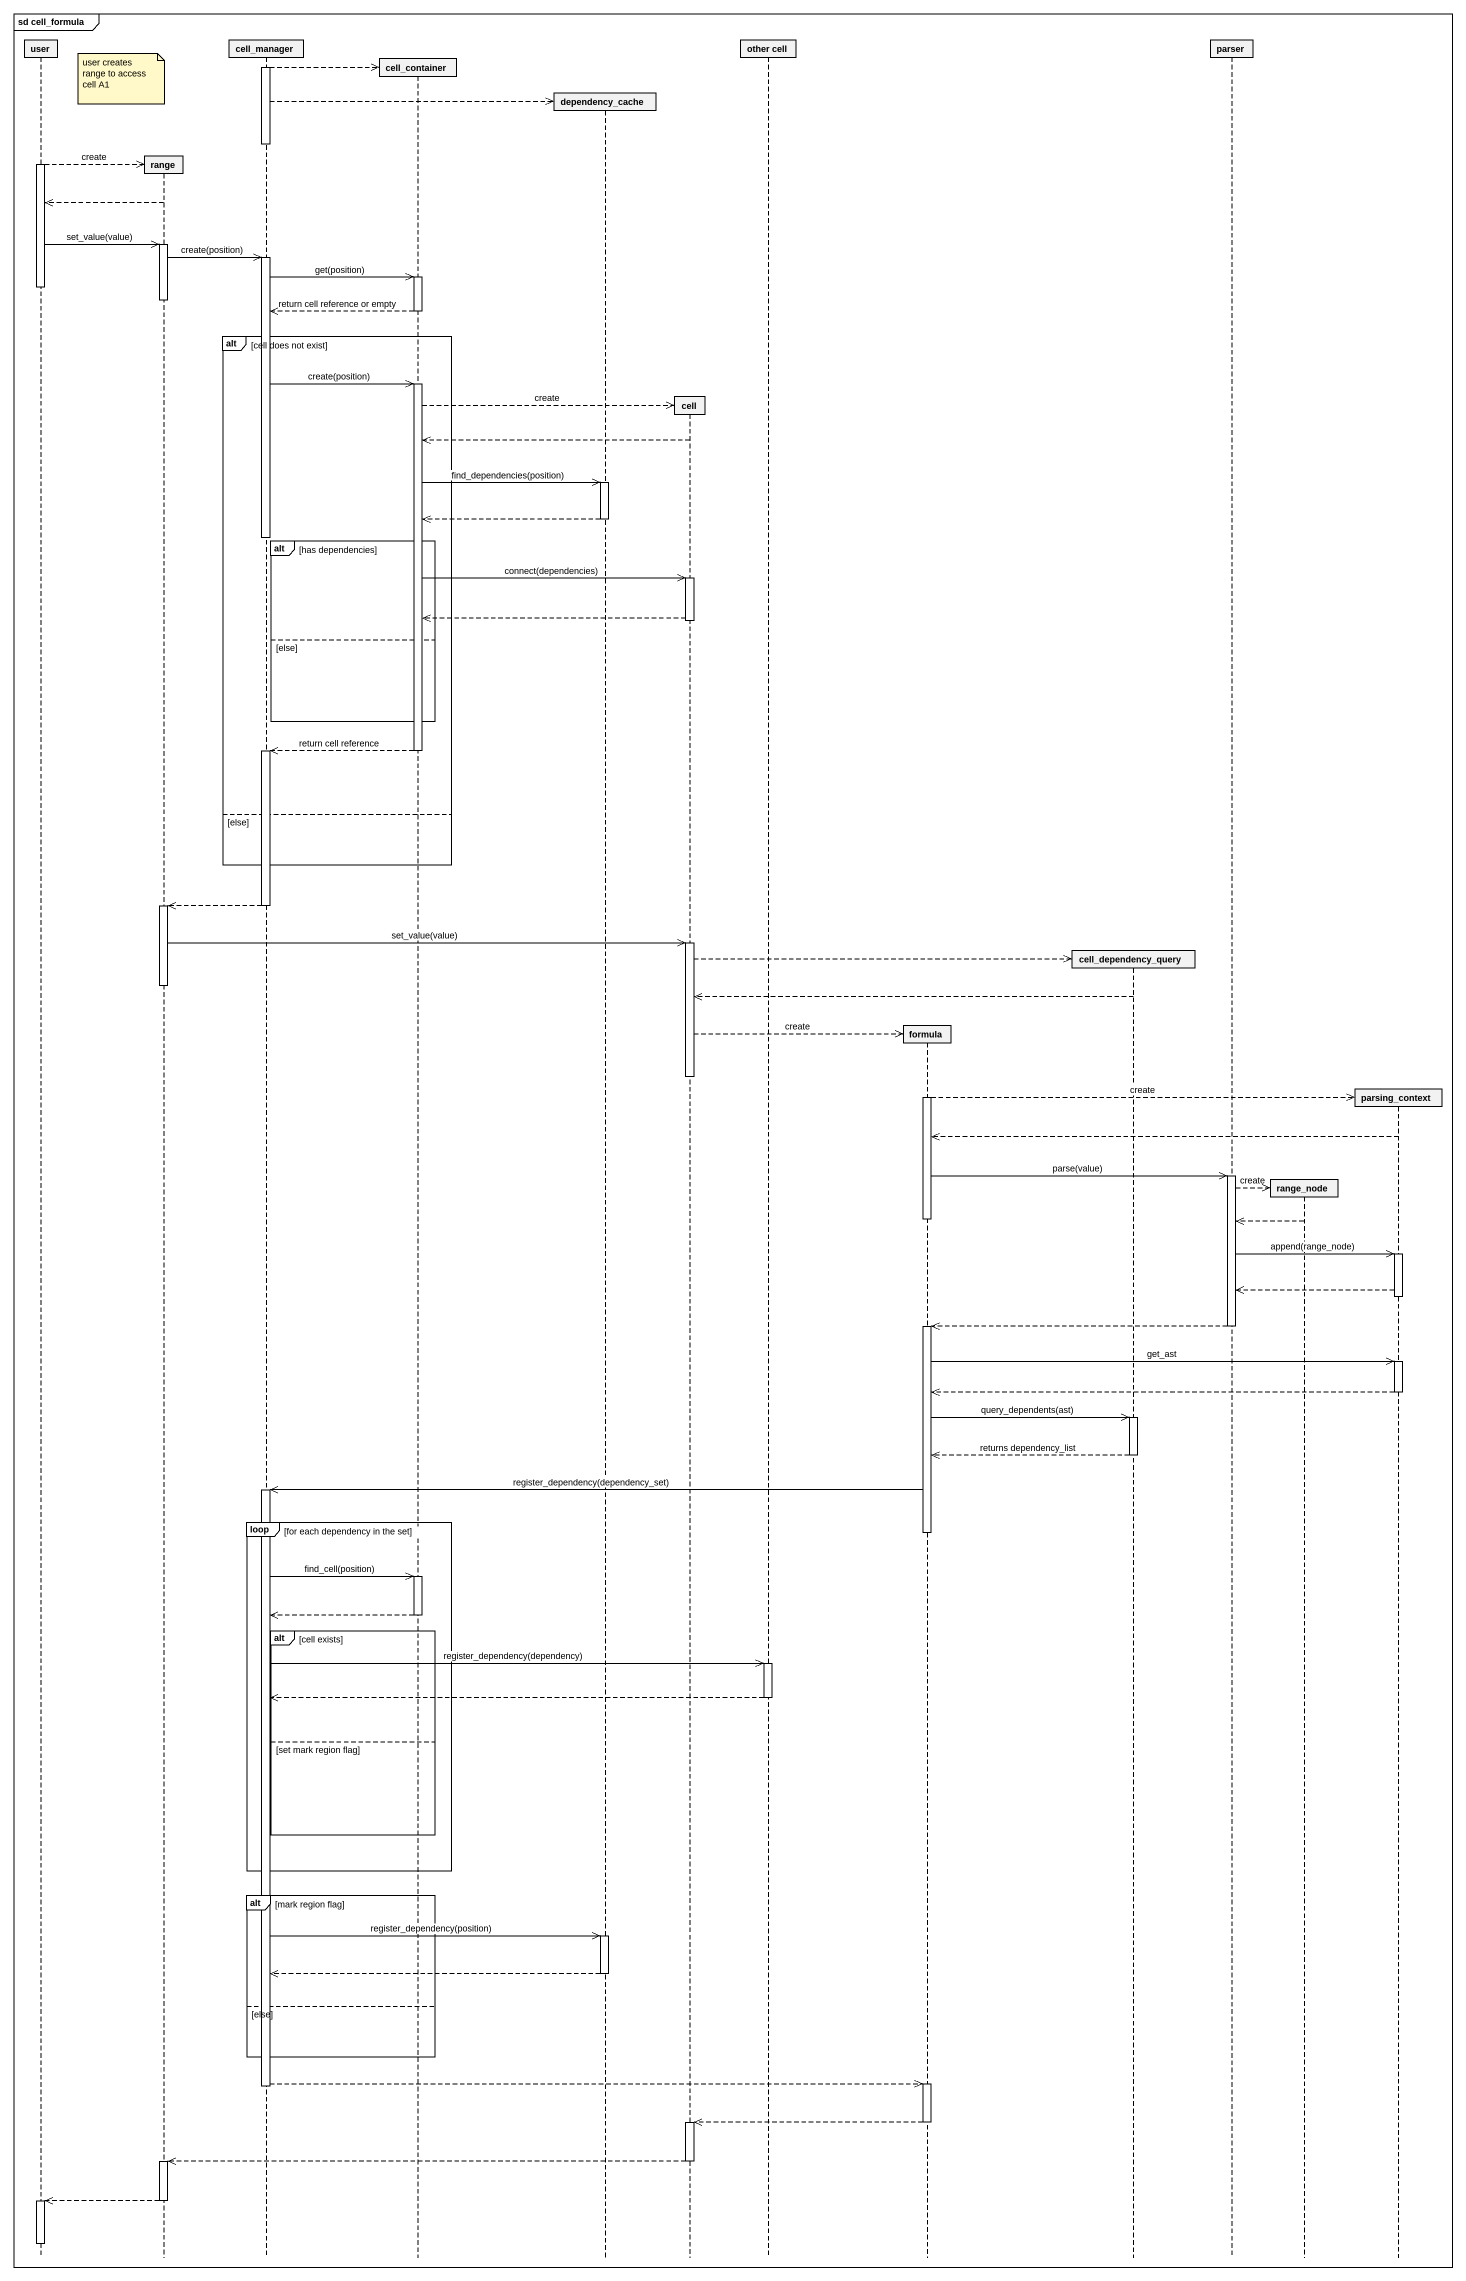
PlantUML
@startuml
mainframe sd cell_formula
hide footbox
participant user
participant range
participant cell_manager
participant cell_container
participant dependency_cache
participant cell
participant "other cell" as other_cell
participant formula
participant cell_dependency_query
participant parser
participant range_node
participant parsing_context

activate cell_manager
cell_manager -->> cell_container **
note over range : user creates range to access cell A1
cell_manager -->> dependency_cache **
deactivate cell_manager
activate user
user -->> range ** : create
range -->> user
user ->> range : set_value(value)
activate range
range ->> cell_manager : create(position)
activate cell_manager
cell_manager ->> cell_container : get(position)
activate cell_container
deactivate user
deactivate range
cell_container -->> cell_manager : return cell reference or empty
deactivate cell_container
alt cell does not exist
  cell_manager ->> cell_container : create(position)
  activate cell_container
  cell_container -->> cell ** : create
  cell -->> cell_container
  cell_container ->> dependency_cache : find_dependencies(position)
  activate dependency_cache
  dependency_cache -->> cell_container
  deactivate dependency_cache
  deactivate cell_manager
  alt has dependencies
    cell_container ->> cell : connect(dependencies)
    activate cell
    cell -->> cell_container
    deactivate cell
  else else
  end
  cell_container -->> cell_manager : return cell reference
  deactivate cell_container
  activate cell_manager
else else
end
cell_manager -->> range
deactivate cell_manager
activate range
range ->> cell : set_value(value)
activate cell
cell -->> cell_dependency_query **
deactivate range
cell_dependency_query -->> cell
cell -->> formula ** : create
deactivate cell
activate formula
formula -->> parsing_context ** : create
parsing_context -->> formula
formula ->> parser : parse(value)
activate parser
parser -->> range_node ** : create
deactivate formula
range_node -->> parser
parser ->> parsing_context : append(range_node)
activate parsing_context
parsing_context -->> parser
deactivate parsing_context
parser -->> formula
deactivate parser
activate formula
formula ->> parsing_context : get_ast
activate parsing_context
parsing_context -->> formula
deactivate parsing_context
formula ->> cell_dependency_query : query_dependents(ast)
activate cell_dependency_query
cell_dependency_query -->> formula : returns dependency_list
deactivate cell_dependency_query
formula ->> cell_manager : register_dependency(dependency_set)
activate cell_manager
loop for each dependency in the set
  deactivate formula
  cell_manager ->> cell_container : find_cell(position)
  activate cell_container
  cell_container -->> cell_manager
  deactivate cell_container
  alt cell exists
    cell_manager ->> other_cell : register_dependency(dependency)
    activate other_cell
    other_cell -->> cell_manager
    deactivate other_cell
  else set mark region flag
  end
end
alt mark region flag
  cell_manager ->> dependency_cache : register_dependency(position)
  activate dependency_cache
  dependency_cache -->> cell_manager
  deactivate dependency_cache
else else
end
cell_manager -->> formula
activate formula
deactivate cell_manager
formula -->> cell
deactivate formula
activate cell
cell -->> range
deactivate cell
activate range
range -->> user
deactivate range
activate user
deactivate user
@enduml
